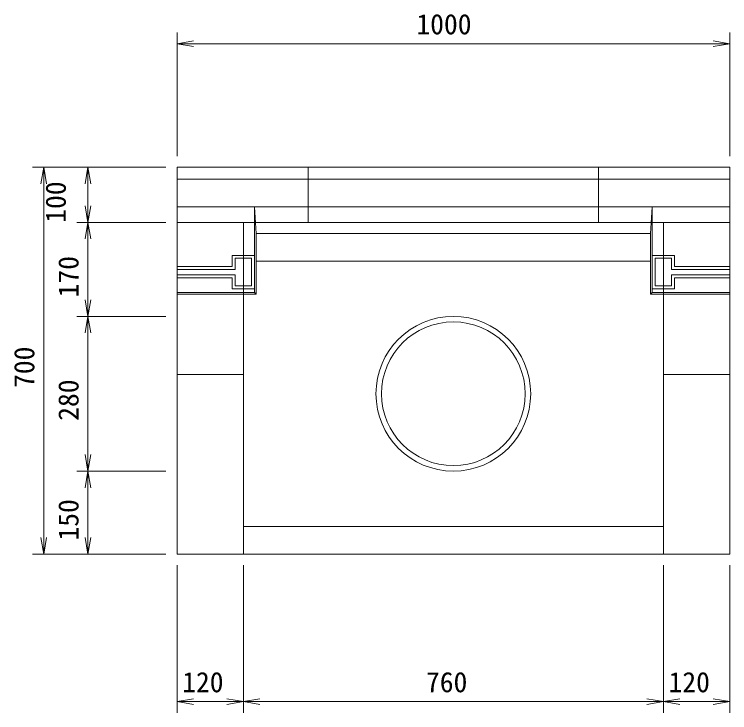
# Model space of a CAD drawing. Units: millimetres on the paper. Extents: x 0 to 841, y 0 to 594.
# Drawn here: x 377 to 441.7, y 425.4 to 488.6 of the extents above; entities that cross this region are included whole.
import ezdxf
from ezdxf.enums import TextEntityAlignment as Align

# ---------------------------------------------------------------- set-up
doc = ezdxf.new("R2010")
doc.units = ezdxf.units.MM
for name, color, linetype, lineweight in [('D-STR-DIM（寸法）', 7, 'Continuous', 18), ('D-STR-STR1（構造物）', 4, 'Continuous', 18), ('D-STR（構造物外形線）', 1, 'Continuous', 18)]:
    doc.layers.add(name, color=color, linetype=linetype, lineweight=lineweight)
doc.styles.add('ＭＳ ゴシック', font='')
doc.styles.get('ＭＳ ゴシック').set_extended_font_data('MS Gothic')

msp = doc.modelspace()

# ---------------------------------------------------------------- linework, layer by layer
at = {"layer": 'D-STR-DIM（寸法）'}
for p, q in [((391.705, 475.726), (391.705, 486.891)), ((441.705, 475.726), (441.705, 486.891)), ((391.705, 485.891), (393.205, 486.141)), ((440.205, 486.141), (441.705, 485.891)), ((393.205, 485.641), (391.705, 485.891)), ((391.705, 485.891), (393.205, 485.891)), ((393.205, 485.891), (440.205, 485.891)), ((441.705, 485.891), (440.205, 485.641)), ((441.705, 485.891), (440.205, 485.891)), ((390.705, 474.726), (378.645, 474.726)), ((379.395, 473.226), (379.645, 474.726)), ((379.645, 474.726), (379.895, 473.226)), ((379.645, 474.726), (379.645, 473.226)), ((390.705, 474.726), (382.645, 474.726)), ((383.395, 473.226), (383.645, 474.726)), ((383.645, 474.726), (383.895, 473.226)), ((383.645, 474.726), (383.645, 473.226)), ((379.645, 473.226), (379.645, 441.226)), ((383.645, 473.226), (383.645, 471.226)), ((383.645, 469.726), (383.395, 471.226)), ((383.895, 471.226), (383.645, 469.726)), ((383.645, 469.726), (383.645, 471.226)), ((390.705, 469.726), (382.645, 469.726)), ((390.705, 469.726), (382.645, 469.726)), ((383.395, 468.226), (383.645, 469.726)), ((383.645, 469.726), (383.895, 468.226)), ((383.645, 469.726), (383.645, 468.226)), ((383.645, 468.226), (383.645, 462.726)), ((383.645, 461.226), (383.395, 462.726)), ((383.895, 462.726), (383.645, 461.226)), ((383.645, 461.226), (383.645, 462.726)), ((390.705, 461.226), (382.645, 461.226)), ((390.705, 461.226), (382.645, 461.226)), ((383.395, 459.726), (383.645, 461.226)), ((383.645, 461.226), (383.895, 459.726)), ((383.645, 461.226), (383.645, 459.726)), ((383.645, 459.726), (383.645, 448.726)), ((383.645, 447.226), (383.395, 448.726)), ((383.895, 448.726), (383.645, 447.226)), ((383.645, 447.226), (383.645, 448.726)), ((390.705, 447.226), (382.645, 447.226)), ((390.705, 447.226), (382.645, 447.226)), ((383.395, 445.726), (383.645, 447.226)), ((383.645, 447.226), (383.895, 445.726)), ((383.645, 447.226), (383.645, 445.726)), ((383.645, 445.726), (383.645, 441.226)), ((397.705, 442.226), (435.705, 442.226)), ((379.645, 439.726), (379.395, 441.226)), ((379.895, 441.226), (379.645, 439.726)), ((379.645, 439.726), (379.645, 441.226)), ((383.645, 439.726), (383.395, 441.226)), ((383.895, 441.226), (383.645, 439.726)), ((383.645, 439.726), (383.645, 441.226)), ((390.705, 439.726), (378.645, 439.726)), ((390.705, 439.726), (382.645, 439.726)), ((391.705, 438.726), (391.705, 425.372)), ((397.705, 438.726), (397.705, 425.372)), ((397.705, 438.726), (397.705, 425.372)), ((435.705, 438.726), (435.705, 425.372)), ((435.705, 438.726), (435.705, 425.372)), ((441.705, 438.726), (441.705, 425.372)), ((391.705, 426.372), (393.205, 426.622)), ((396.205, 426.622), (397.705, 426.372)), ((397.705, 426.372), (399.205, 426.622)), ((434.205, 426.622), (435.705, 426.372)), ((435.705, 426.372), (437.205, 426.622)), ((440.205, 426.622), (441.705, 426.372)), ((393.205, 426.122), (391.705, 426.372)), ((391.705, 426.372), (393.205, 426.372)), ((396.205, 426.372), (393.205, 426.372)), ((397.705, 426.372), (396.205, 426.122)), ((397.705, 426.372), (396.205, 426.372)), ((399.205, 426.122), (397.705, 426.372)), ((397.705, 426.372), (399.205, 426.372)), ((434.205, 426.372), (399.205, 426.372)), ((435.705, 426.372), (434.205, 426.122)), ((435.705, 426.372), (434.205, 426.372)), ((437.205, 426.122), (435.705, 426.372)), ((435.705, 426.372), (437.205, 426.372)), ((440.205, 426.372), (437.205, 426.372)), ((441.705, 426.372), (440.205, 426.122)), ((441.705, 426.372), (440.205, 426.372))]:
    msp.add_line(p, q, dxfattribs=at)
at = {"layer": 'D-STR-STR1（構造物）'}
for p, q in [((396.705, 465.726), (396.705, 466.726)), ((396.705, 466.726), (398.705, 466.726)), ((398.705, 466.726), (398.705, 463.726)), ((436.705, 466.726), (434.705, 466.726)), ((434.705, 466.726), (434.705, 463.726)), ((436.705, 465.726), (436.705, 466.726)), ((396.955, 465.476), (396.955, 466.476)), ((396.955, 466.476), (398.455, 466.476)), ((398.455, 466.476), (398.455, 463.976)), ((436.455, 466.476), (434.955, 466.476)), ((434.955, 466.476), (434.955, 463.976)), ((436.455, 465.476), (436.455, 466.476)), ((391.705, 465.726), (396.705, 465.726)), ((391.705, 465.476), (396.955, 465.476)), ((441.705, 465.476), (436.455, 465.476)), ((441.705, 465.726), (436.705, 465.726)), ((391.705, 464.976), (396.955, 464.976)), ((391.705, 464.726), (396.705, 464.726)), ((396.705, 463.726), (396.705, 464.726)), ((396.955, 463.976), (396.955, 464.976)), ((441.705, 464.976), (436.455, 464.976)), ((436.455, 463.976), (436.455, 464.976)), ((441.705, 464.726), (436.705, 464.726)), ((436.705, 463.726), (436.705, 464.726)), ((398.705, 463.726), (396.705, 463.726)), ((398.455, 463.976), (396.955, 463.976)), ((398.705, 463.726), (398.705, 463.376)), ((434.705, 463.726), (436.705, 463.726)), ((434.955, 463.976), (436.455, 463.976)), ((398.705, 463.376), (398.855, 463.226))]:
    msp.add_line(p, q, dxfattribs=at)
at = {"layer": 'D-STR（構造物外形線）'}
for p, q in [((391.705, 474.726), (391.705, 439.726)), ((441.705, 474.726), (391.705, 474.726)), ((403.58, 474.726), (403.58, 469.726)), ((429.83, 474.726), (429.83, 469.728)), ((441.705, 474.726), (441.705, 439.726)), ((441.705, 473.626), (391.705, 473.626)), ((441.705, 471.126), (391.705, 471.126)), ((398.705, 471.126), (398.855, 468.726)), ((398.705, 466.726), (398.705, 471.126)), ((434.705, 471.126), (434.555, 468.726)), ((434.705, 466.726), (434.705, 471.126)), ((441.705, 469.726), (391.705, 469.726)), ((397.705, 469.726), (397.705, 439.726)), ((435.705, 469.728), (435.705, 439.726)), ((398.855, 463.226), (398.855, 468.726)), ((434.555, 468.726), (398.855, 468.726)), ((434.555, 463.226), (434.555, 468.726)), ((434.555, 466.226), (398.855, 466.226)), ((434.705, 463.726), (434.705, 463.376)), ((398.705, 463.376), (391.705, 463.376)), ((398.855, 463.226), (391.705, 463.226)), ((434.705, 463.376), (434.555, 463.226)), ((434.555, 463.226), (441.705, 463.226)), ((434.705, 463.376), (441.705, 463.376)), ((397.705, 455.976), (391.705, 455.976)), ((441.705, 455.976), (435.705, 455.976)), ((441.705, 439.726), (391.705, 439.726))]:
    msp.add_line(p, q, dxfattribs=at)
for radius in [7, 6.5]:
    msp.add_circle((416.705, 454.226), radius, dxfattribs=at)

# ---------------------------------------------------------------- texts
at = {"layer": 'D-STR-DIM（寸法）', "style": 'ＭＳ ゴシック'}
for s, p in [('1000', (413.361, 486.191)), ('120', (392.173, 426.672)), ('760', (414.23, 426.672)), ('120', (436.173, 426.672))]:
    msp.add_text(s, height=1.833, dxfattribs=at).set_placement(p, align=Align.BOTTOM_LEFT)
for s, p in [('100', (382.195, 469.695)), ('170', (383.345, 462.945)), ('700', (379.345, 454.752)), ('280', (383.345, 451.777)), ('150', (383.345, 440.945))]:
    msp.add_text(s, height=1.833, rotation=90, dxfattribs=at).set_placement(p, align=Align.BOTTOM_LEFT)

doc.saveas('drawing.dxf')
